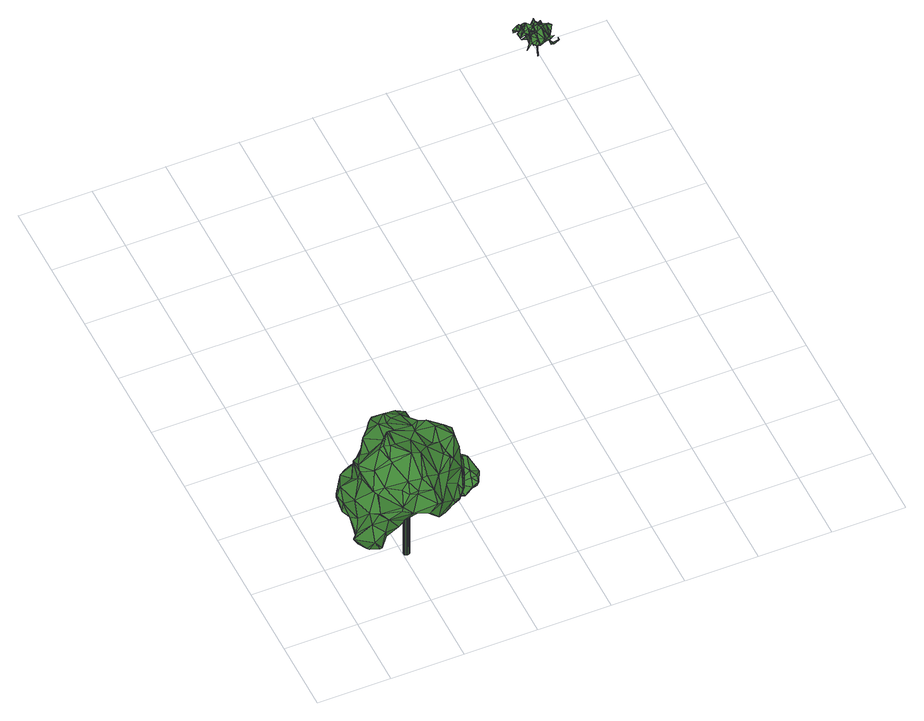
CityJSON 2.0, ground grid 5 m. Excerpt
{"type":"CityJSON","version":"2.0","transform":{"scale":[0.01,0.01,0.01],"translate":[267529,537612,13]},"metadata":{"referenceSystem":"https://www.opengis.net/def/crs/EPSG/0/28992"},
"CityObjects":{
"tree1":{"type":"SolitaryVegetationObject","attributes":{"gtid":313,"crown_width_m":8.32,"crown_median_z":19.95,"crown_r50_m":0.339,"crown_porosity":0.898,"trunk_H_m":6.89,"trunk_DBH_m":0.397,"trunk_radius_m":0.199,"trunk_base_height_m":13.06,"original_gtid":"352"},"geometry":[{"type":"Solid","lod":"3","boundaries":[[[[0,1,2]],[[3,4,5]],[[4,6,5]],[[7,8,9]],[[10,11,12]],[[13,14,15]],[[16,17,18]],[[19,18,17]],[[20,21,22]],[[23,24,25]],[[26,13,15]],[[26,27,13]],[[28,29,30]],[[31,32,33]],[[34,35,7]],[[36,7,35]],[[37,38,39]],[[33,40,31]],[[41,42,43]],[[44,45,46]],[[26,15,47]],[[48,49,50]],[[48,50,51]],[[52,53,54]],[[32,31,55]],[[56,57,58]],[[59,60,61]],[[20,62,63]],[[32,64,33]],[[64,40,33]],[[65,10,66]],[[25,67,68]],[[69,68,67]],[[70,71,72]],[[73,50,74]],[[75,73,74]],[[55,31,76]],[[77,76,31]],[[78,79,80]],[[81,82,83]],[[44,51,45]],[[24,84,22]],[[85,86,87]],[[88,40,89]],[[90,26,91]],[[92,93,12]],[[94,93,92]],[[95,96,39]],[[32,97,98]],[[64,32,98]],[[99,100,101]],[[102,103,104]],[[105,106,107]],[[108,109,110]],[[111,112,113]],[[114,115,78]],[[105,107,112]],[[96,116,100]],[[96,100,99]],[[87,117,118]],[[119,120,85]],[[113,112,121]],[[111,105,112]],[[80,122,123]],[[54,124,125]],[[120,119,121]],[[126,127,128]],[[73,24,23]],[[75,24,73]],[[129,130,131]],[[132,130,129]],[[80,79,122]],[[133,56,134]],[[135,136,137]],[[108,138,139]],[[99,114,96]],[[121,140,113]],[[28,141,29]],[[3,11,4]],[[4,11,142]],[[143,128,127]],[[143,144,128]],[[91,100,145]],[[146,147,148]],[[87,86,27]],[[27,86,149]],[[38,37,128]],[[150,49,151]],[[85,87,118]],[[128,152,38]],[[11,10,65]],[[142,11,65]],[[15,101,153]],[[15,153,47]],[[41,154,42]],[[155,60,126]],[[149,13,27]],[[156,157,158]],[[159,160,161]],[[162,30,44]],[[115,99,101]],[[114,99,115]],[[163,164,165]],[[0,166,167]],[[168,169,124]],[[85,120,170]],[[12,171,92]],[[172,110,109]],[[172,173,110]],[[75,74,174]],[[104,175,176]],[[177,120,121]],[[175,104,103]],[[104,176,46]],[[178,77,179]],[[179,77,180]],[[132,127,157]],[[133,148,56]],[[38,181,39]],[[175,131,176]],[[91,47,100]],[[47,153,100]],[[58,182,151]],[[96,114,183]],[[96,183,39]],[[184,185,122]],[[10,186,187]],[[95,181,188]],[[73,23,50]],[[23,189,50]],[[58,147,146]],[[57,147,58]],[[59,61,190]],[[139,167,191]],[[52,54,125]],[[136,187,186]],[[94,136,186]],[[131,162,176]],[[80,192,78]],[[12,11,171]],[[171,11,3]],[[168,175,103]],[[1,193,194]],[[195,196,197]],[[88,89,70]],[[135,56,151]],[[123,60,155]],[[188,96,95]],[[122,185,123]],[[49,48,198]],[[60,59,126]],[[104,46,102]],[[68,102,45]],[[64,89,40]],[[70,89,64]],[[25,24,199]],[[43,200,125]],[[200,43,52]],[[46,162,44]],[[162,46,176]],[[52,159,201]],[[52,201,188]],[[43,42,159]],[[159,42,160]],[[161,154,202]],[[161,160,154]],[[181,38,152]],[[160,42,154]],[[203,204,14]],[[60,205,61]],[[206,207,142]],[[208,118,117]],[[162,131,130]],[[139,191,108]],[[90,117,26]],[[184,209,210]],[[159,52,43]],[[91,211,90]],[[47,91,26]],[[208,83,82]],[[212,213,32]],[[214,215,216]],[[177,121,217]],[[218,5,6]],[[70,72,88]],[[194,20,22]],[[174,219,58]],[[83,220,111]],[[67,41,169]],[[125,169,41]],[[39,181,95]],[[68,69,102]],[[196,133,221]],[[41,43,125]],[[198,48,51]],[[128,37,126]],[[2,222,110]],[[58,219,182]],[[124,169,125]],[[151,223,136]],[[151,136,135]],[[19,17,117]],[[52,125,200]],[[138,75,174]],[[136,134,137]],[[91,193,211]],[[224,67,169]],[[154,199,202]],[[193,225,194]],[[91,225,193]],[[170,204,85]],[[203,85,204]],[[167,139,174]],[[174,139,138]],[[135,137,56]],[[49,223,151]],[[198,223,49]],[[9,226,227]],[[103,224,169]],[[227,216,228]],[[227,228,97]],[[196,148,133]],[[180,148,196]],[[97,32,213]],[[76,77,178]],[[2,110,173]],[[115,14,204]],[[115,204,170]],[[121,119,140]],[[221,134,92]],[[140,119,81]],[[113,140,83]],[[157,126,59]],[[155,126,37]],[[229,230,231]],[[117,17,208]],[[161,202,159]],[[111,232,105]],[[51,233,198]],[[234,233,51]],[[164,235,232]],[[78,183,114]],[[65,66,236]],[[65,236,142]],[[142,236,206]],[[232,111,164]],[[151,56,58]],[[81,83,140]],[[75,222,24]],[[107,237,218]],[[218,237,5]],[[202,199,21]],[[21,199,22]],[[5,237,171]],[[5,171,3]],[[201,202,21]],[[202,201,159]],[[24,2,84]],[[122,79,209]],[[184,122,209]],[[74,219,174]],[[209,79,78]],[[109,108,172]],[[196,195,163]],[[72,238,88]],[[193,1,239]],[[148,147,57]],[[214,226,8]],[[115,170,209]],[[78,115,209]],[[123,230,80]],[[155,230,123]],[[37,231,230]],[[105,232,106]],[[227,240,9]],[[241,90,211]],[[58,146,174]],[[145,100,116]],[[164,163,195]],[[171,237,242]],[[45,189,68]],[[216,215,243]],[[244,188,201]],[[16,18,245]],[[101,100,153]],[[1,84,2]],[[227,97,240]],[[244,63,145]],[[137,134,56]],[[45,50,189]],[[12,93,10]],[[14,149,203]],[[222,75,138]],[[25,199,154]],[[69,224,102]],[[59,158,157]],[[167,174,35]],[[102,224,103]],[[133,134,221]],[[30,234,44]],[[107,106,237]],[[175,168,131]],[[144,131,168]],[[212,32,55]],[[149,14,13]],[[172,246,173]],[[2,173,246]],[[223,187,136]],[[39,231,37]],[[229,231,39]],[[39,183,229]],[[126,157,127]],[[227,226,216]],[[184,218,185]],[[74,182,219]],[[91,145,225]],[[51,44,234]],[[183,192,229]],[[82,81,119]],[[72,247,174]],[[35,174,247]],[[101,14,115]],[[29,248,30]],[[27,117,87]],[[27,26,117]],[[195,221,235]],[[195,235,164]],[[30,162,130]],[[30,130,28]],[[167,35,249]],[[134,136,94]],[[134,94,92]],[[148,250,146]],[[124,144,168]],[[54,144,124]],[[10,187,66]],[[206,236,29]],[[165,251,252]],[[29,236,248]],[[251,16,252]],[[207,6,142]],[[142,6,4]],[[253,28,130]],[[156,254,157]],[[244,116,188]],[[96,188,116]],[[56,148,57]],[[214,7,215]],[[143,127,129]],[[143,129,144]],[[145,116,244]],[[98,243,64]],[[46,45,102]],[[77,238,180]],[[207,156,158]],[[72,250,180]],[[243,215,71]],[[71,215,7]],[[82,119,85]],[[217,184,210]],[[217,210,177]],[[49,150,74]],[[199,24,22]],[[74,50,49]],[[237,106,242]],[[171,242,106]],[[40,88,238]],[[29,141,206]],[[9,8,226]],[[214,8,7]],[[207,206,156]],[[19,117,18]],[[103,169,168]],[[208,17,16]],[[255,256,185]],[[23,68,189]],[[45,51,50]],[[157,254,132]],[[112,107,257]],[[112,257,121]],[[218,258,257]],[[218,257,107]],[[218,184,258]],[[194,84,1]],[[22,84,194]],[[2,24,222]],[[23,25,68]],[[30,223,233]],[[129,127,132]],[[85,203,86]],[[221,197,196]],[[195,197,221]],[[129,131,144]],[[64,243,70]],[[97,228,98]],[[10,93,186]],[[94,186,93]],[[70,243,71]],[[243,98,228]],[[243,228,216]],[[213,240,97]],[[212,240,213]],[[83,111,113]],[[118,82,85]],[[208,82,118]],[[240,212,9]],[[248,187,223]],[[30,248,223]],[[256,190,205]],[[256,205,123]],[[61,205,190]],[[37,230,155]],[[15,14,101]],[[253,259,28]],[[259,141,28]],[[216,226,214]],[[190,158,59]],[[222,138,108]],[[110,222,108]],[[166,191,167]],[[121,257,217]],[[184,217,258]],[[257,258,217]],[[210,209,260]],[[251,220,83]],[[154,67,25]],[[67,154,41]],[[69,67,224]],[[183,78,192]],[[230,192,80]],[[230,229,192]],[[185,256,123]],[[194,62,20]],[[34,18,90]],[[117,90,18]],[[34,261,249]],[[7,18,34]],[[18,7,9]],[[210,260,177]],[[177,260,120]],[[180,250,148]],[[239,1,261]],[[239,261,34]],[[170,260,209]],[[170,120,260]],[[92,235,221]],[[181,152,54]],[[144,54,152]],[[249,35,34]],[[144,152,128]],[[236,66,187]],[[236,187,248]],[[0,261,1]],[[259,262,141]],[[254,141,262]],[[254,262,132]],[[76,178,245]],[[16,245,252]],[[76,245,55]],[[55,245,212]],[[196,245,180]],[[196,163,245]],[[163,165,245]],[[180,245,179]],[[178,179,245]],[[252,245,165]],[[212,245,9]],[[18,9,245]],[[149,86,203]],[[255,190,256]],[[31,238,77]],[[40,238,31]],[[218,6,255]],[[223,198,233]],[[185,218,255]],[[207,255,6]],[[158,190,255]],[[158,255,207]],[[54,53,181]],[[150,151,182]],[[188,181,53]],[[150,182,74]],[[188,53,52]],[[254,206,141]],[[206,254,156]],[[60,123,205]],[[0,167,261]],[[241,211,193]],[[249,261,167]],[[241,193,239]],[[62,225,145]],[[90,241,34]],[[239,34,241]],[[106,263,171]],[[171,263,92]],[[238,72,180]],[[244,201,63]],[[232,235,263]],[[232,263,106]],[[92,263,235]],[[174,146,250]],[[174,250,72]],[[36,71,7]],[[62,145,63]],[[194,225,62]],[[20,63,21]],[[201,21,63]],[[30,233,234]],[[164,251,165]],[[16,251,208]],[[83,208,251]],[[35,247,36]],[[164,220,251]],[[111,220,164]],[[71,247,72]],[[36,247,71]],[[259,130,132]],[[253,130,259]],[[259,132,262]],[[0,2,246]],[[166,0,246]],[[108,246,172]],[[166,246,191]],[[191,246,108]],[[264,265,266]],[[264,266,267]],[[267,266,268]],[[267,268,269]],[[266,265,270]],[[266,270,268]],[[268,270,271]],[[268,271,269]],[[270,265,272]],[[270,272,271]],[[271,272,273]],[[271,273,269]],[[272,265,274]],[[272,274,273]],[[273,274,275]],[[273,275,269]],[[274,265,276]],[[274,276,275]],[[275,276,277]],[[275,277,269]],[[276,265,278]],[[276,278,277]],[[277,278,279]],[[277,279,269]],[[278,265,280]],[[278,280,279]],[[279,280,281]],[[279,281,269]],[[280,265,282]],[[280,282,281]],[[281,282,283]],[[281,283,269]],[[282,265,284]],[[282,284,283]],[[283,284,285]],[[283,285,269]],[[284,265,286]],[[284,286,285]],[[285,286,287]],[[285,287,269]],[[286,265,288]],[[286,288,287]],[[287,288,289]],[[287,289,269]],[[288,265,290]],[[288,290,289]],[[289,290,291]],[[289,291,269]],[[290,265,292]],[[290,292,291]],[[291,292,293]],[[291,293,269]],[[292,265,294]],[[292,294,293]],[[293,294,295]],[[293,295,269]],[[294,265,296]],[[294,296,295]],[[295,296,297]],[[295,297,269]],[[296,265,298]],[[296,298,297]],[[297,298,299]],[[297,299,269]],[[298,265,300]],[[298,300,299]],[[299,300,301]],[[299,301,269]],[[300,265,302]],[[300,302,301]],[[301,302,303]],[[301,303,269]],[[302,265,304]],[[302,304,303]],[[303,304,305]],[[303,305,269]],[[304,265,306]],[[304,306,305]],[[305,306,307]],[[305,307,269]],[[306,265,308]],[[306,308,307]],[[307,308,309]],[[307,309,269]],[[308,265,310]],[[308,310,309]],[[309,310,311]],[[309,311,269]],[[310,265,312]],[[310,312,311]],[[311,312,313]],[[311,313,269]],[[312,265,264]],[[312,264,313]],[[313,264,267]],[[313,267,269]]]]}]},
"tree2":{"type":"SolitaryVegetationObject","attributes":{"gtid":552,"crown_width_m":2.28,"crown_median_z":15.74,"crown_r50_m":0.195,"crown_porosity":0.928,"trunk_H_m":2.32,"trunk_DBH_m":0.0447,"trunk_radius_m":0.0224,"trunk_base_height_m":13.42,"original_gtid":"625"},"geometry":[{"type":"MultiSurface","lod":"3","boundaries":[[[314,315,316]],[[317,315,314]],[[318,319,320]],[[321,322,323]],[[324,325,326]],[[324,326,327]],[[328,329,330]],[[331,332,333]],[[331,333,334]],[[335,336,337]],[[338,339,340]],[[315,316,341]],[[342,343,323]],[[322,325,321]],[[344,345,346]],[[346,332,344]],[[347,348,349]],[[350,351,347]],[[333,331,352]],[[353,354,355]],[[356,357,358]],[[359,360,361]],[[331,346,352]],[[362,323,322]],[[342,323,362]],[[363,364,365]],[[366,367,368]],[[369,370,371]],[[362,322,324]],[[333,372,373]],[[358,374,375]],[[358,375,356]],[[376,342,365]],[[377,316,366]],[[378,379,380]],[[335,381,382]],[[383,337,350]],[[384,337,383]],[[382,381,350]],[[335,382,336]],[[325,385,386]],[[325,387,385]],[[335,384,381]],[[350,381,384]],[[350,384,351]],[[360,388,389]],[[325,390,326]],[[391,322,362]],[[392,393,352]],[[394,361,342]],[[334,333,373]],[[366,368,377]],[[372,395,396]],[[397,368,398]],[[399,400,401]],[[402,398,368]],[[352,334,396]],[[352,396,392]],[[398,327,397]],[[392,402,403]],[[371,404,405]],[[372,352,406]],[[333,352,372]],[[402,392,407]],[[380,408,409]],[[410,378,411]],[[382,337,336]],[[327,326,412]],[[412,413,368]],[[399,340,414]],[[389,401,400]],[[335,337,384]],[[325,391,387]],[[377,415,316]],[[332,346,331]],[[391,416,417]],[[331,345,332]],[[398,402,365]],[[418,380,409]],[[317,316,315]],[[316,317,366]],[[356,407,406]],[[362,324,365]],[[340,339,414]],[[338,419,339]],[[420,415,413]],[[415,420,385]],[[389,400,362]],[[421,422,423]],[[424,422,421]],[[425,423,422]],[[330,425,422]],[[426,362,323]],[[353,355,427]],[[384,383,348]],[[321,325,386]],[[365,402,363]],[[344,332,345]],[[330,422,320]],[[424,358,357]],[[365,324,398]],[[398,324,327]],[[325,386,390]],[[406,352,393]],[[347,428,350]],[[429,399,419]],[[338,340,401]],[[410,430,358]],[[421,423,431]],[[432,391,433]],[[328,434,375]],[[328,375,366]],[[390,412,326]],[[428,347,349]],[[428,349,316]],[[360,410,388]],[[432,433,416]],[[435,406,393]],[[436,390,386]],[[437,438,439]],[[400,417,362]],[[440,368,355]],[[387,341,385]],[[385,341,415]],[[342,376,394]],[[389,441,401]],[[356,375,374]],[[342,361,343]],[[440,315,368]],[[367,375,434]],[[367,366,375]],[[361,442,359]],[[362,417,391]],[[379,408,380]],[[362,365,342]],[[443,444,445]],[[359,444,380]],[[407,356,374]],[[407,374,402]],[[446,343,361]],[[402,374,363]],[[359,380,408]],[[365,394,376]],[[430,447,363]],[[446,361,360]],[[363,374,358]],[[394,365,370]],[[370,445,442]],[[445,444,442]],[[370,369,445]],[[435,328,357]],[[361,394,370]],[[391,417,427]],[[341,349,348]],[[357,319,424]],[[377,413,415]],[[406,435,356]],[[357,356,435]],[[320,357,330]],[[328,330,357]],[[329,375,330]],[[440,330,375]],[[350,337,382]],[[330,440,425]],[[314,425,440]],[[373,396,334]],[[372,396,373]],[[434,403,367]],[[359,442,444]],[[384,348,351]],[[379,378,410]],[[391,416,433]],[[355,368,315]],[[397,327,412]],[[412,368,397]],[[383,341,348]],[[392,395,372]],[[426,323,343]],[[424,421,358]],[[441,410,401]],[[410,358,421]],[[334,352,331]],[[419,448,429]],[[352,345,331]],[[419,414,339]],[[399,414,419]],[[400,399,427]],[[370,365,364]],[[363,370,364]],[[328,438,329]],[[439,438,328]],[[341,387,391]],[[316,415,428]],[[391,432,416]],[[410,441,388]],[[368,367,402]],[[402,367,403]],[[446,426,343]],[[392,372,406]],[[392,406,407]],[[424,319,422]],[[431,448,421]],[[421,448,410]],[[418,409,449]],[[392,450,395]],[[403,407,392]],[[434,407,403]],[[428,341,350]],[[341,383,350]],[[428,415,341]],[[345,352,346]],[[360,370,363]],[[423,448,431]],[[360,447,430]],[[370,360,430]],[[324,321,325]],[[411,371,430]],[[411,430,410]],[[353,427,429]],[[341,427,315]],[[355,315,427]],[[357,320,319]],[[411,444,404]],[[405,451,445]],[[434,328,435]],[[450,392,396]],[[450,396,395]],[[399,401,340]],[[351,348,347]],[[439,328,366]],[[380,444,378]],[[444,411,378]],[[322,391,325]],[[371,445,369]],[[368,413,377]],[[360,363,447]],[[389,426,446]],[[316,349,341]],[[429,427,399]],[[366,437,439]],[[317,437,366]],[[371,370,430]],[[419,338,448]],[[425,448,423]],[[425,429,448]],[[425,314,429]],[[446,360,389]],[[408,360,359]],[[379,360,408]],[[360,379,410]],[[358,430,363]],[[452,420,413]],[[385,420,452]],[[386,413,390]],[[452,413,386]],[[385,452,386]],[[390,413,412]],[[408,380,449]],[[449,409,408]],[[380,418,449]],[[441,389,388]],[[324,322,321]],[[411,443,371]],[[404,371,443]],[[404,443,411]],[[361,370,442]],[[389,362,426]],[[320,422,319]],[[440,355,354]],[[429,354,353]],[[410,448,401]],[[429,314,354]],[[404,444,443]],[[451,404,443]],[[405,445,371]],[[427,417,400]],[[391,427,341]],[[314,375,317]],[[329,317,375]],[[314,440,375]],[[443,445,451]],[[435,407,434]],[[404,451,405]],[[338,401,448]],[[315,354,314]],[[440,354,315]],[[393,407,435]],[[393,392,407]],[[329,437,317]],[[329,438,437]],[[453,454,455]],[[453,455,456]],[[456,455,457]],[[456,457,458]],[[457,455,459]],[[457,459,458]],[[455,454,460]],[[455,460,459]],[[459,460,461]],[[459,461,458]],[[461,460,462]],[[461,462,458]],[[460,454,463]],[[460,463,462]],[[462,463,464]],[[462,464,458]],[[464,463,465]],[[464,465,458]],[[463,454,466]],[[463,466,465]],[[465,466,467]],[[465,467,458]],[[466,454,468]],[[466,468,467]],[[468,454,469]],[[468,469,467]],[[467,469,470]],[[467,470,458]],[[469,454,471]],[[469,471,470]],[[470,471,472]],[[470,472,458]],[[472,471,473]],[[472,473,458]],[[471,454,474]],[[471,474,473]],[[473,474,475]],[[473,475,458]],[[475,474,476]],[[475,476,458]],[[474,454,477]],[[474,477,476]],[[476,477,478]],[[476,478,458]],[[478,477,479]],[[478,479,458]],[[477,454,480]],[[477,480,479]],[[479,480,481]],[[479,481,458]],[[480,454,482]],[[480,482,481]],[[481,482,483]],[[481,483,458]],[[482,454,484]],[[482,484,483]],[[483,484,485]],[[483,485,458]],[[485,484,486]],[[485,486,458]],[[484,454,453]],[[484,453,486]],[[486,453,456]],[[486,456,458]]]}]}
},
"vertices":[
[573,423,353],[490,371,430],[486,416,331],[511,632,1043],[464,588,1059],[579,459,1112],[474,493,1087],[830,330,483],[843,321,490],[845,387,524],[448,779,935],[489,691,1036],[584,725,985],[703,85,723],[690,83,748],[633,71,676],[879,470,747],[867,385,743],[762,418,615],[832,369,748],[323,272,471],[304,241,436],[328,279,456],[404,405,599],[448,375,445],[319,307,478],[661,126,627],[744,110,709],[318,584,838],[319,587,837],[287,629,752],[998,575,492],[1025,437,520],[1028,538,397],[706,387,534],[685,451,416],[727,470,448],[254,149,996],[213,148,948],[337,59,869],[995,567,377],[116,243,451],[154,201,434],[52,170,592],[202,639,697],[256,524,681],[115,527,646],[608,89,646],[387,687,584],[444,672,594],[387,543,627],[334,648,615],[191,200,632],[220,162,754],[174,201,747],[987,531,580],[607,792,597],[684,692,479],[681,690,477],[299,329,1153],[327,236,1137],[323,320,1178],[307,254,594],[346,148,599],[1009,498,377],[419,736,968],[404,725,959],[169,311,570],[255,399,617],[168,389,609],[942,467,329],[836,491,415],[827,529,408],[513,466,594],[560,524,566],[515,448,435],[978,550,576],[932,606,556],[537,34,970],[521,102,1033],[481,91,1036],[832,323,942],[823,301,899],[828,421,922],[450,372,445],[805,214,876],[790,155,740],[803,174,729],[942,565,361],[966,551,357],[693,271,682],[581,203,667],[657,740,930],[503,771,912],[508,763,901],[335,61,828],[404,51,793],[982,350,523],[971,345,503],[508,22,777],[485,103,726],[580,50,680],[118,485,626],[75,396,612],[79,493,648],[754,476,1037],[702,559,980],[676,461,1117],[541,454,311],[518,458,255],[479,439,282],[840,516,928],[785,444,1044],[825,412,1030],[556,14,845],[588,19,843],[391,152,636],[797,243,668],[836,244,753],[825,292,973],[745,199,996],[811,337,1048],[521,203,1148],[458,201,1171],[132,286,632],[84,206,595],[233,267,1044],[176,350,976],[187,179,962],[181,386,877],[192,515,747],[86,450,780],[184,474,950],[631,725,617],[620,765,759],[573,794,594],[578,779,752],[602,801,601],[542,448,386],[580,449,346],[837,364,961],[296,567,959],[418,613,1049],[182,328,927],[106,274,820],[393,155,634],[720,698,450],[721,698,453],[728,668,491],[744,104,727],[582,630,640],[546,769,586],[232,231,908],[593,65,665],[218,290,391],[333,213,1122],[286,456,998],[178,380,1006],[338,383,1139],[186,147,525],[170,191,428],[237,181,411],[146,586,727],[752,572,735],[762,604,790],[841,506,760],[574,431,344],[620,439,370],[78,386,694],[106,351,595],[689,147,956],[580,637,1038],[519,456,253],[481,436,280],[668,547,456],[61,440,714],[69,475,698],[714,255,1028],[912,602,582],[900,614,578],[877,616,572],[230,156,761],[653,604,533],[449,84,915],[590,262,1113],[513,334,1136],[488,777,907],[435,745,856],[266,109,736],[359,431,650],[380,405,1198],[581,447,344],[453,82,942],[519,344,610],[454,340,562],[741,677,757],[759,598,580],[713,605,600],[362,713,582],[279,292,405],[52,172,594],[260,149,585],[253,187,408],[759,171,788],[668,151,853],[362,309,1177],[305,596,983],[394,466,1058],[888,373,751],[607,124,986],[689,233,1027],[614,290,704],[963,438,553],[993,395,536],[840,319,485],[876,346,471],[869,303,495],[699,310,1056],[567,397,1128],[654,581,492],[842,505,912],[732,688,756],[484,419,332],[428,725,715],[136,399,608],[444,290,638],[869,305,498],[938,341,507],[939,340,504],[394,89,932],[402,124,1013],[359,119,954],[761,561,956],[370,686,666],[250,654,706],[695,596,839],[365,671,961],[630,484,1111],[928,563,406],[624,415,549],[951,390,534],[651,410,641],[634,562,994],[909,353,470],[345,145,600],[881,551,592],[542,450,310],[724,473,444],[406,632,835],[672,440,408],[729,636,477],[837,496,817],[871,485,750],[271,466,917],[236,488,970],[403,416,1185],[400,318,1165],[713,410,1096],[652,315,1062],[228,480,947],[725,207,1008],[655,432,414],[206,482,953],[661,598,923],[545,426,6],[525,425,6],[544,431,6],[538,405,696],[537,410,696],[518,405,695],[542,435,6],[535,415,696],[539,440,6],[531,419,696],[534,443,7],[527,422,696],[530,444,7],[522,424,696],[524,445,7],[517,424,696],[519,444,6],[512,423,696],[515,442,6],[507,421,696],[511,439,6],[503,418,696],[508,434,6],[500,414,696],[506,430,6],[498,409,695],[505,424,6],[498,404,695],[506,419,6],[499,399,695],[508,415,5],[501,394,695],[511,411,5],[504,390,695],[516,408,5],[508,387,695],[521,406,5],[513,385,695],[526,405,5],[518,385,695],[531,406,5],[523,385,695],[535,408,6],[528,388,695],[540,411,6],[532,391,695],[542,416,6],[535,395,695],[544,420,6],[537,400,695],
[2944,3831,248],[2994,3852,222],[3000,3840,215],[2951,3858,219],[2859,3867,247],[2860,3867,247],[2867,3874,236],[3037,3862,323],[3001,3858,322],[2998,3849,337],[3003,3889,314],[3035,3884,290],[3015,3905,290],[3012,3926,298],[2915,3863,227],[2915,3862,227],[2906,3862,232],[2852,3931,272],[2832,3936,280],[2868,3953,289],[2881,3958,277],[3083,3797,215],[3084,3809,225],[3082,3800,216],[2913,3767,269],[2913,3756,274],[2928,3762,274],[3026,3820,220],[2955,3877,365],[2960,3846,365],[2827,3918,274],[2840,3918,270],[2840,3918,272],[3020,3776,222],[3020,3776,223],[3026,3820,219],[3043,3795,206],[3040,3774,220],[2873,3920,272],[2978,3787,249],[2945,3831,249],[2973,3808,288],[2904,3890,252],[2898,3878,246],[2910,3839,268],[2893,3843,354],[2909,3835,346],[2932,3847,361],[2984,3846,327],[2935,3831,307],[2934,3846,357],[2951,3881,361],[2956,3862,219],[2921,3899,251],[2985,3900,272],[2877,3892,322],[2892,3846,345],[2870,3867,307],[2893,3954,281],[2883,3962,282],[2920,3899,251],[2927,3865,234],[2953,3895,373],[2994,3853,222],[2883,3813,332],[2899,3795,355],[2879,3801,350],[3083,3797,214],[3082,3800,215],[3037,3790,218],[3040,3774,221],[3057,3867,232],[3064,3867,294],[3023,3836,218],[2929,3825,320],[2942,3823,321],[3056,3899,280],[3014,3788,288],[2912,3933,272],[2882,3914,273],[2945,3885,368],[2926,3973,263],[2893,3954,280],[2987,3917,282],[2987,3917,283],[2949,3772,247],[2973,3766,303],[2943,3799,282],[2929,3918,265],[2929,3918,264],[2842,3836,296],[2834,3875,304],[2882,3914,274],[2913,3925,272],[2885,3802,355],[2850,3792,361],[2899,3817,319],[2877,3833,326],[3015,3905,289],[3057,3868,232],[2927,3762,273],[3023,3836,216],[3013,3766,283],[2984,3762,303],[2850,3792,359],[2913,3767,268],[3057,3867,231],[2885,3805,258],[2890,3843,258],[2885,3805,257],[2890,3843,259],[2902,3804,258],[2960,3846,364],[2978,3787,250],[3026,3820,218],[2949,3773,247],[2888,3835,334],[2862,3783,230],[3046,3784,285],[3046,3784,286],[2920,3899,250],[2904,3890,251],[3065,3867,294],[2933,3842,188],[2933,3843,188],[2951,3859,219],[2944,3831,249],[2929,3825,319],[2888,3866,389],[2858,3856,318],[2864,3845,334],[2876,3892,322],[2934,3845,357],[2929,3826,319],[2902,3803,258],[2850,3793,360],[2926,3973,262],[2834,3875,305],[3058,3867,232],[2977,3875,42],[2975,3875,42],[2977,3876,42],[2954,3851,274],[2954,3852,274],[2952,3851,274],[2953,3852,275],[2976,3877,42],[2953,3853,275],[2953,3853,274],[2975,3877,42],[2952,3853,274],[2951,3853,274],[2974,3877,42],[2950,3853,274],[2973,3877,42],[2973,3876,42],[2950,3852,274],[2973,3875,42],[2949,3852,274],[2949,3851,274],[2973,3874,42],[2949,3850,274],[2950,3850,274],[2974,3873,42],[2950,3849,274],[2951,3849,274],[2975,3873,42],[2952,3849,274],[2976,3873,42],[2953,3849,274],[2977,3874,42],[2953,3850,274],[2954,3850,274]
]}
